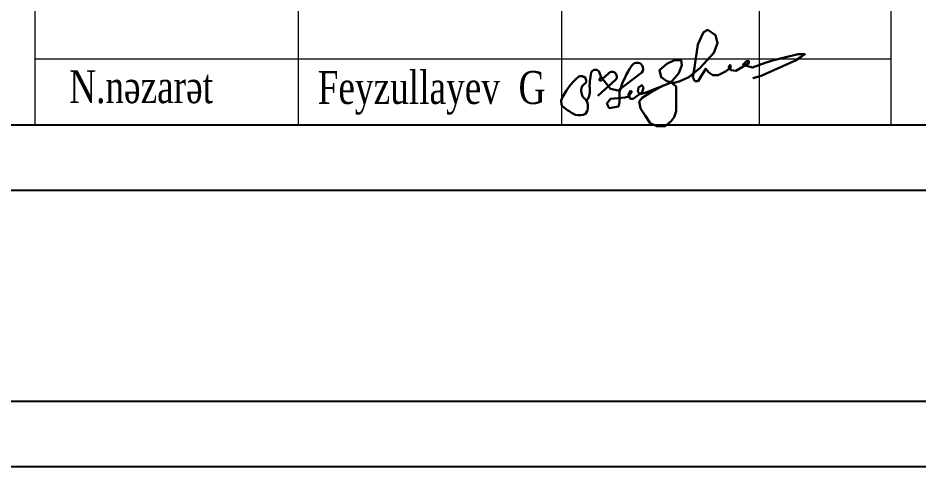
# Model space of a CAD drawing. Header units: millimetres. Extents: x -149347 to 251215, y -2929184 to -2541447.
# Drawn here: x 217129 to 223581, y -2609703 to -2606489 of the extents above; entities that cross this region are included whole.
import ezdxf

# ---------------------------------------------------------------- set-up
doc = ezdxf.new("R2010")
doc.units = ezdxf.units.MM
doc.styles.add('400', font='times.ttf', dxfattribs={"width": 0.75, "height": 300})

# ---------------------------------------------------------------- blocks, each defined once
blk = doc.blocks.new('mekteb')
at = {"color": 0, "lineweight": 25}
for p, q in [((99643.1, -1821465.8), (139843.2, -1821465.8)), ((139843.2, -1849866.4), (99643.1, -1849866.4))]:
    blk.add_line(p, q, dxfattribs=at)
at = {"color": 0, "lineweight": 25, "ltscale": 15}
for p, q in [((139343.2, -1821965.8), (101643.2, -1821965.8)), ((101643.2, -1849366.4), (139343.2, -1849366.4))]:
    blk.add_line(p, q, dxfattribs=at)
at = {"linetype": 'Continuous', "lineweight": 15}
for p, q in [((122843.3, -1843866.5), (122843.3, -1849366.4)), ((124843.3, -1843866.5), (124843.3, -1849366.4)), ((126343.3, -1843866.5), (126343.3, -1849366.4)), ((127343.3, -1843866.5), (127343.3, -1849366.4)), ((120843.4, -1848866.4), (127343.3, -1848866.4)), ((120843.4, -1849366.4), (139343.2, -1849366.4))]:
    blk.add_line(p, q, dxfattribs=at)
blk.add_lwpolyline([(120843.4, -1849366.4), (139343.2, -1849366.4), (139343.2, -1843866.5), (120843.4, -1843866.5)], close=True, dxfattribs=at)
at = {"lineweight": 30}
for points in [[(125144.6, -1849005.9), (125214.1, -1849093.4), (125272.5, -1849106.9), (125442.8, -1848978.6, 1.24964), (125377.7, -1848917.6, 0.079258), (125284.5, -1849113.6), (125284.5, -1849197.4), (125275.5, -1849228.8), (125205.9, -1849240.8), (125188.7, -1849205.6), (125216.4, -1849169.7), (125327.9, -1849160), (125353.2, -1849153.5), (125377.2, -1849115.9), (125368.6, -1849110.4), (125351.9, -1849136.4), (125365.5, -1849169.9), (125386.3, -1849169.9), (125456.6, -1849119.5), (125465.5, -1849083.8), (125452.4, -1849065.5), (125428.2, -1849082.9), (125422.8, -1849113.8), (125437, -1849133.5), (125477.7, -1849123.7), (125670.9, -1849047.3), (125734, -1848976), (125755.8, -1848914.5), (125751.1, -1848877.5), (125701.9, -1848877.5), (125643.9, -1848904.9), (125586.9, -1848952), (125599.2, -1849006.6), (125642.5, -1849035.8), (125695.2, -1849049.3), (125737.4, -1849037.2), (125809, -1849005.5), (125896.4, -1848934.7), (126001.2, -1848821.7), (126029, -1848746.4), (126012.5, -1848687.7), (125953.7, -1848646.3), (125920.5, -1848664.4), (125878.4, -1848757.7), (125852, -1848931.7), (125840.7, -1849006.1), (125856.5, -1849034.8), (125879.9, -1849034.8), (125911.5, -1848985.1), (125939.1, -1848941.7), (125962.7, -1848970.8), (125992.1, -1848990.4), (126032.1, -1848990.4), (126088.3, -1848961.6), (126128.9, -1848932.3), (126123.2, -1848912.5), (126111.4, -1848928.6), (126131.7, -1848953.1), (126167.1, -1848958.7), (126198.3, -1848939.9), (126265.3, -1848900.3), (126265.3, -1848882.8), (126248.3, -1848882.8), (126220.9, -1848911.1), (126294.5, -1848931.4), (126390.2, -1848897.2), (126455, -1848876.5), (126537.4, -1848856.2), (126639.3, -1848831), (126691.3, -1848831), (126662.4, -1848851), (126620.1, -1848880.2), (126528.4, -1848920), (126360.3, -1848995.4), (126295.9, -1849012.8)], [(124993.7, -1849102.7, -0.300634), (125026, -1849051.9, 0.28025), (125024.5, -1849010.1, 0.268779), (124974.7, -1849001.1, 0.122192), (124840.1, -1849183.6), (124843, -1849215.4, 0.09999), (124948.9, -1849290.3, 0.200398), (125026.2, -1849284.1, 0.312914), (125028.5, -1849176.1, -0.293794), (124993.7, -1849102.7)], [(125034, -1849185.6, 0.20271), (125058.5, -1849105, -0.083217), (125069.3, -1848969.7, -0.540975), (125125.8, -1848959.9), (125144.6, -1849005.9)], [(125154.2, -1849018), (125197.7, -1848980.1, -1.034501), (125254.5, -1849025.7), (125119.5, -1849147)], [(125154.2, -1849018), (125144.1, -1849030, -0.434294), (125132.3, -1849030, -0.160262), (125132.9, -1849018.2), (125136.8, -1849012.5), (125143.6, -1849011.4), (125149.6, -1849012.2)]]:
    blk.add_lwpolyline(points, format="xyb", dxfattribs=at)
blk.add_lwpolyline([(125674, -1849043.8), (125713.6, -1849077.5), (125713.6, -1849121.9), (125713.6, -1849184.8), (125713.6, -1849264.8), (125699.8, -1849309.2), (125675.3, -1849339.9), (125630.8, -1849378.3), (125567.8, -1849378.3), (125517.2, -1849356), (125478.8, -1849297.7), (125443, -1849243.3), (125433.5, -1849190.4), (125456.6, -1849161.2), (125518.7, -1849121.4), (125620.4, -1849067.3)], dxfattribs=at)
at = {"lineweight": 25, "ltscale": 15, "attachment_point": 1, "style": '400'}
for s, insert, char_height, width in [('{\\fTimes New Roman|b0|i0|c238|p18;Feyzullayev  G}', (122991.7, -1848958.8), 249.993, 7543.966), ('{\\fTimes New Roman|b0|i0|c238|p18;N.nəzarət}', (121104.5, -1848952.7), 249.995, 7544.035)]:
    blk.add_mtext(s, dxfattribs=dict(at, insert=insert, char_height=char_height, width=width))

msp = doc.modelspace()

# ---------------------------------------------------------------- block references
at = {"lineweight": 15, "xscale": 0.9430204144289575, "yscale": 0.9430204144289575, "zscale": 0.9430204144289575}
for p in [(103291.31865, -863262.44434), (103291.31865, -891552.33714)]:
    msp.add_blockref('mekteb', p, dxfattribs=at)

doc.saveas('drawing.dxf')
